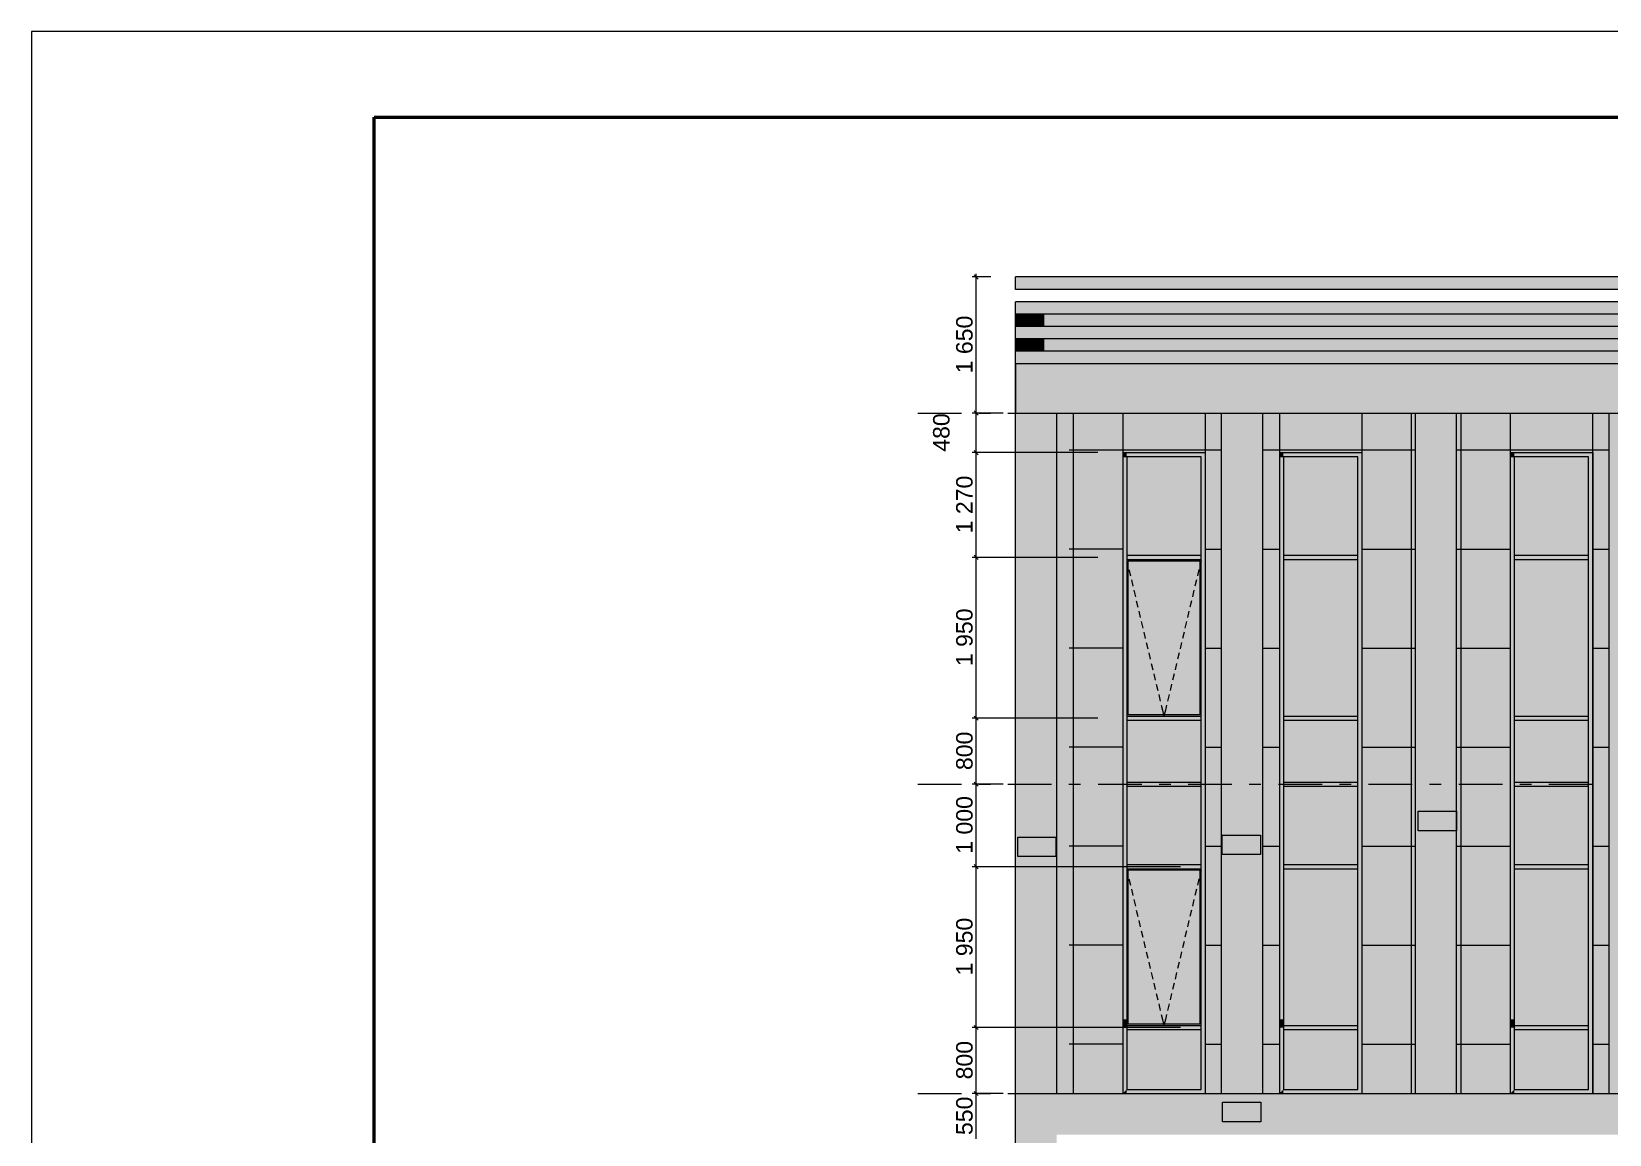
# Model space of a CAD drawing. Header units: millimetres. Extents: x 1499747 to 4230374, y -28481 to 441852.
# Drawn here: x 4091830 to 4110966, y 399932 to 413304 of the extents above; entities that cross this region are included whole.
import ezdxf
from ezdxf.enums import TextEntityAlignment as Align

# ---------------------------------------------------------------- set-up
doc = ezdxf.new("R2010")
doc.units = ezdxf.units.MM
doc.header["$MEASUREMENT"] = 0
doc.layers.add('Чертеж и Рисунок', color=7, linetype='Continuous')
doc.styles.add('РЎР“Р•РќР•Р\xa0Р\x98Р\xa0_РЎРўР\x98Р›Р¬_2', font='')
doc.styles.add('СПДС', font='isocpeur.ttf', dxfattribs={"width": 0.9})
doc.styles.get('РЎР“Р•РќР•Р\xa0Р\x98Р\xa0_РЎРўР\x98Р›Р¬_2').set_extended_font_data('GOST Common', italic=True)

# ---------------------------------------------------------------- blocks, each defined once
blk = doc.blocks.new('*U32')
at = {"lineweight": 0}
blk.add_lwpolyline([(-415, -5), (5, -5), (5, 292), (-415, 292)], close=True, dxfattribs=at)
at = {"color": 0, "linetype": 'Continuous', "lineweight": 50}
blk.add_lwpolyline([(-395, 287), (0, 287), (0, 0), (-395, 0)], close=True, dxfattribs=at)
at = {"style": 'СПДС'}
for tag, p in [('ШИФР_ПРОЕКТА_ЛИСТ2', (-65, 7.5)), ('ЛИСТ_второй', (-5, 5))]:
    blk.add_attdef(tag, text='', height=2.5, dxfattribs=at).set_placement(p, align=Align.MIDDLE_CENTER)

msp = doc.modelspace()

# ---------------------------------------------------------------- hatches: boundary and pattern name
at = {"layer": 'Чертеж и Рисунок', "linetype": 'Continuous', "lineweight": 0, "true_color": 0x2e2e2e}
for points in [[(4103762.66783, 410328.3873), (4103762.66783, 410178.38707), (4136236.34744, 410178.38707), (4136855.44839, 410328.3873)], [(4103762.66783, 410028.38684), (4103762.66783, 409878.38661), (4134998.14555, 409878.38661), (4135562.74641, 410015.17682), (4135617.24649, 410028.38684)], [(4103762.66783, 409578.38616), (4133759.94366, 409578.38616), (4134379.0446, 409728.38638), (4103762.66783, 409728.38638)], [(4103762.66783, 409428.38593), (4103762.66783, 409278.3857), (4103762.74783, 409278.3857), (4132463.94168, 409278.3857), (4132521.74176, 409278.3857), (4133140.84271, 409428.38593)], [(4103762.74783, 409278.3857), (4103762.74783, 408678.46478), (4132462.74167, 408678.46478), (4132462.74167, 409264.08568), (4132463.94168, 409264.37568), (4132463.94168, 409278.3857)], [(4105112.69989, 408198.45405), (4105063.29981, 408198.45405), (4105063.29981, 408148.45397), (4105112.69989, 408148.45397)], [(4105112.69989, 408198.45405), (4105112.69989, 408148.45397), (4106012.70126, 408148.45397), (4106062.70134, 408198.45405)], [(4106062.70134, 407218.46255), (4106062.70134, 408198.45405), (4106012.70126, 408148.45397), (4106012.70126, 407218.46255)], [(4107012.70279, 408198.45405), (4106963.30272, 408198.45405), (4106963.30272, 408148.45397), (4107012.70279, 408148.45397)], [(4107012.70279, 408198.45405), (4107012.70279, 408148.45397), (4107912.70417, 408148.45397), (4107962.70424, 408198.45405)], [(4107962.70424, 407218.46255), (4107962.70424, 408198.45405), (4107912.70417, 408148.45397), (4107912.70417, 407218.46255)], [(4109812.70707, 408198.45405), (4109763.307, 408198.45405), (4109763.307, 408148.45397), (4109812.70707, 408148.45397)], [(4109812.70707, 408198.45405), (4109812.70707, 408148.45397), (4110712.70845, 408148.45397), (4110762.70852, 408198.45405)], [(4110762.70852, 407218.46255), (4110762.70852, 408198.45405), (4110712.70845, 408148.45397), (4110712.70845, 407218.46255)], [(4105063.29981, 407218.46255), (4105112.69989, 407218.46255), (4105112.69989, 408148.45397), (4105063.29981, 408148.45397)], [(4107012.70279, 408148.45397), (4106963.30272, 408148.45397), (4106963.30272, 407218.46255), (4107012.70279, 407218.46255)], [(4109763.307, 407218.46255), (4109812.70707, 407218.46255), (4109812.70707, 408148.45397), (4109763.307, 408148.45397)], [(4105063.29981, 406928.46211), (4105112.69989, 406928.46211), (4105112.69989, 407218.46255), (4105063.29981, 407218.46255)], [(4106062.70134, 406928.46211), (4106062.70134, 407218.46255), (4106012.70126, 407218.46255), (4106012.70126, 406928.46211)], [(4107012.70279, 407218.46255), (4106963.30272, 407218.46255), (4106963.30272, 406928.46211), (4107012.70279, 406928.46211)], [(4107962.70424, 406928.46211), (4107962.70424, 407218.46255), (4107912.70417, 407218.46255), (4107912.70417, 406928.46211)], [(4109763.307, 406928.46211), (4109812.70707, 406928.46211), (4109812.70707, 407218.46255), (4109763.307, 407218.46255)], [(4110762.70852, 406928.46211), (4110762.70852, 407218.46255), (4110712.70845, 407218.46255), (4110712.70845, 406928.46211)], [(4105063.29981, 406498.33145), (4105112.69989, 406498.33145), (4105112.69989, 406928.46211), (4105063.29981, 406928.46211)], [(4106012.70126, 406903.46207), (4106012.70126, 406953.46214), (4105112.69989, 406953.46214), (4105112.69989, 406903.46207)], [(4106062.70134, 404978.45913), (4106062.70134, 406928.46211), (4106012.70126, 406928.46211), (4106012.70126, 404978.45913)], [(4107012.70279, 406928.46211), (4106963.30272, 406928.46211), (4106963.30272, 406498.33145), (4107012.70279, 406498.33145)], [(4107012.70279, 406903.46207), (4107912.70417, 406903.46207), (4107912.70417, 406953.46214), (4107012.70279, 406953.46214)], [(4107962.70424, 404978.45913), (4107962.70424, 406928.46211), (4107912.70417, 406928.46211), (4107912.70417, 404978.45913)], [(4109763.307, 406498.33145), (4109812.70707, 406498.33145), (4109812.70707, 406928.46211), (4109763.307, 406928.46211)], [(4110712.70845, 406903.46207), (4110712.70845, 406953.46214), (4109812.70707, 406953.46214), (4109812.70707, 406903.46207)], [(4110762.70852, 404978.45913), (4110762.70852, 406928.46211), (4110712.70845, 406928.46211), (4110712.70845, 404978.45913)], [(4105063.29981, 404978.45913), (4105112.69989, 404978.45913), (4105112.69989, 406498.33145), (4105063.29981, 406498.33145)], [(4107012.70279, 406498.33145), (4106963.30272, 406498.33145), (4106963.30272, 404978.45913), (4107012.70279, 404978.45913)], [(4109763.307, 404978.45913), (4109812.70707, 404978.45913), (4109812.70707, 406498.33145), (4109763.307, 406498.33145)], [(4105063.29981, 404628.45859), (4105112.69989, 404628.45859), (4105112.69989, 404978.45913), (4105063.29981, 404978.45913)], [(4106012.70126, 404953.45909), (4106012.70126, 405003.45917), (4105112.69989, 405003.45917), (4105112.69989, 404953.45909)], [(4106062.70134, 404628.45859), (4106062.70134, 404978.45913), (4106012.70126, 404978.45913), (4106012.70126, 404628.45859)], [(4107012.70279, 404978.45913), (4106963.30272, 404978.45913), (4106963.30272, 404628.45859), (4107012.70279, 404628.45859)], [(4107012.70279, 405003.45917), (4107012.70279, 404953.45909), (4107912.70417, 404953.45909), (4107912.70417, 405003.45917)], [(4107962.70424, 404628.45859), (4107962.70424, 404978.45913), (4107912.70417, 404978.45913), (4107912.70417, 404628.45859)], [(4109763.307, 404628.45859), (4109812.70707, 404628.45859), (4109812.70707, 404978.45913), (4109763.307, 404978.45913)], [(4110712.70845, 404953.45909), (4110712.70845, 405003.45917), (4109812.70707, 405003.45917), (4109812.70707, 404953.45909)], [(4110762.70852, 404628.45859), (4110762.70852, 404978.45913), (4110712.70845, 404978.45913), (4110712.70845, 404628.45859)], [(4105063.29981, 404178.45791), (4105112.69989, 404178.45791), (4105112.69989, 404628.45859), (4105063.29981, 404628.45859)], [(4106062.70134, 404178.45791), (4106062.70134, 404628.45859), (4106012.70126, 404628.45859), (4106012.70126, 404178.45791)], [(4107012.70279, 404628.45859), (4106963.30272, 404628.45859), (4106963.30272, 404178.45791), (4107012.70279, 404178.45791)], [(4107962.70424, 404178.45791), (4107962.70424, 404628.45859), (4107912.70417, 404628.45859), (4107912.70417, 404178.45791)], [(4109763.307, 404178.45791), (4109812.70707, 404178.45791), (4109812.70707, 404628.45859), (4109763.307, 404628.45859)], [(4110762.70852, 404178.45791), (4110762.70852, 404628.45859), (4110712.70845, 404628.45859), (4110712.70845, 404178.45791)], [(4105063.29981, 403178.45638), (4105112.69989, 403178.45638), (4105112.69989, 404178.45791), (4105063.29981, 404178.45791)], [(4106012.70126, 404153.45787), (4106012.70126, 404203.45794), (4105112.69989, 404203.45794), (4105112.69989, 404153.45787)], [(4106062.70134, 403178.45638), (4106062.70134, 404178.45791), (4106012.70126, 404178.45791), (4106012.70126, 403178.45638)], [(4107012.70279, 404178.45791), (4106963.30272, 404178.45791), (4106963.30272, 403178.45638), (4107012.70279, 403178.45638)], [(4107012.70279, 404153.45787), (4107912.70417, 404153.45787), (4107912.70417, 404203.45794), (4107012.70279, 404203.45794)], [(4107962.70424, 403178.45638), (4107962.70424, 404178.45791), (4107912.70417, 404178.45791), (4107912.70417, 403178.45638)], [(4109763.307, 403178.45638), (4109812.70707, 403178.45638), (4109812.70707, 404178.45791), (4109763.307, 404178.45791)], [(4110712.70845, 404153.45787), (4110712.70845, 404203.45794), (4109812.70707, 404203.45794), (4109812.70707, 404153.45787)], [(4110762.70852, 403178.45638), (4110762.70852, 404178.45791), (4110712.70845, 404178.45791), (4110712.70845, 403178.45638)], [(4105063.29981, 402728.45569), (4105112.69989, 402728.45569), (4105112.69989, 403178.45638), (4105063.29981, 403178.45638)], [(4106012.70126, 403153.45634), (4106012.70126, 403203.45642), (4105112.69989, 403203.45642), (4105112.69989, 403153.45634)], [(4106062.70134, 402038.41464), (4106062.70134, 403178.45638), (4106012.70126, 403178.45638), (4106012.70126, 402038.41464)], [(4107012.70279, 403178.45638), (4106963.30272, 403178.45638), (4106963.30272, 402728.45569), (4107012.70279, 402728.45569)], [(4107012.70279, 403203.45642), (4107012.70279, 403153.45634), (4107912.70417, 403153.45634), (4107912.70417, 403203.45642)], [(4107962.70424, 402038.41464), (4107962.70424, 403178.45638), (4107912.70417, 403178.45638), (4107912.70417, 402038.41464)], [(4109763.307, 402728.45569), (4109812.70707, 402728.45569), (4109812.70707, 403178.45638), (4109763.307, 403178.45638)], [(4110712.70845, 403153.45634), (4110712.70845, 403203.45642), (4109812.70707, 403203.45642), (4109812.70707, 403153.45634)], [(4110762.70852, 402038.41464), (4110762.70852, 403178.45638), (4110712.70845, 403178.45638), (4110712.70845, 402038.41464)], [(4105063.29981, 402038.41464), (4105112.69989, 402038.41464), (4105112.69989, 402728.45569), (4105063.29981, 402728.45569)], [(4107012.70279, 402728.45569), (4106963.30272, 402728.45569), (4106963.30272, 402038.41464), (4107012.70279, 402038.41464)], [(4109763.307, 402038.41464), (4109812.70707, 402038.41464), (4109812.70707, 402728.45569), (4109763.307, 402728.45569)], [(4105063.29981, 401328.41355), (4105112.69989, 401328.41355), (4105112.69989, 402038.41464), (4105063.29981, 402038.41464)], [(4106062.70134, 401228.4134), (4106062.70134, 402038.41464), (4106012.70126, 402038.41464), (4106012.70126, 401228.4134)], [(4107012.70279, 402038.41464), (4106963.30272, 402038.41464), (4106963.30272, 401328.41355), (4107012.70279, 401328.41355)], [(4107962.70424, 401228.4134), (4107962.70424, 402038.41464), (4107912.70417, 402038.41464), (4107912.70417, 401228.4134)], [(4109763.307, 401328.41355), (4109812.70707, 401328.41355), (4109812.70707, 402038.41464), (4109763.307, 402038.41464)], [(4110762.70852, 401228.4134), (4110762.70852, 402038.41464), (4110712.70845, 402038.41464), (4110712.70845, 401228.4134)], [(4105063.29981, 401228.4134), (4105112.69989, 401228.4134), (4105112.69989, 401328.41355), (4105063.29981, 401328.41355)], [(4107012.70279, 401328.41355), (4106963.30272, 401328.41355), (4106963.30272, 401228.4134), (4107012.70279, 401228.4134)], [(4109763.307, 401228.4134), (4109812.70707, 401228.4134), (4109812.70707, 401328.41355), (4109763.307, 401328.41355)], [(4105063.29981, 400429.01218), (4105112.69989, 400478.41225), (4105112.69989, 401228.4134), (4105063.29981, 401228.4134)], [(4106012.70126, 401203.41336), (4106012.70126, 401253.41344), (4105112.69989, 401253.41344), (4105112.69989, 401203.41336)], [(4106062.70134, 401228.4134), (4106012.70126, 401228.4134), (4106012.70126, 400478.41225), (4106062.70134, 400428.41218)], [(4107012.70279, 401228.4134), (4106963.30272, 401228.4134), (4106963.30272, 400429.01218), (4107012.70279, 400478.41225)], [(4107012.70279, 401203.41336), (4107912.70417, 401203.41336), (4107912.70417, 401253.41344), (4107012.70279, 401253.41344)], [(4107962.70424, 401228.4134), (4107912.70417, 401228.4134), (4107912.70417, 400478.41225), (4107962.70424, 400428.41218)], [(4109763.307, 400429.01218), (4109812.70707, 400478.41225), (4109812.70707, 401228.4134), (4109763.307, 401228.4134)], [(4110712.70845, 401203.41336), (4110712.70845, 401253.41344), (4109812.70707, 401253.41344), (4109812.70707, 401203.41336)], [(4110762.70852, 401228.4134), (4110712.70845, 401228.4134), (4110712.70845, 400478.41225), (4110762.70852, 400428.41218)], [(4105063.29981, 400429.01218), (4105063.29981, 400428.41218), (4105112.69989, 400428.41218), (4105112.69989, 400478.41225)], [(4105112.69989, 400428.41218), (4106062.70134, 400428.41218), (4106012.70126, 400478.41225), (4105112.69989, 400478.41225)], [(4106963.30272, 400429.01218), (4106963.30272, 400428.41218), (4107012.70279, 400428.41218), (4107012.70279, 400478.41225)], [(4107012.70279, 400428.41218), (4107962.70424, 400428.41218), (4107912.70417, 400478.41225), (4107012.70279, 400478.41225)], [(4109763.307, 400429.01218), (4109763.307, 400428.41218), (4109812.70707, 400428.41218), (4109812.70707, 400478.41225)], [(4109812.70707, 400428.41218), (4110762.70852, 400428.41218), (4110712.70845, 400478.41225), (4109812.70707, 400478.41225)]]:
    msp.add_hatch(color=250, dxfattribs=at).paths.add_polyline_path(points)
at = {"layer": 'Чертеж и Рисунок', "linetype": 'Continuous', "lineweight": 0, "true_color": 0xffffff}
for points in [[(4103912.66812, 409878.38663), (4103762.66783, 409878.38663), (4103762.66783, 409728.38634), (4103912.66812, 409728.38634)], [(4103762.66783, 409428.38589), (4103912.66812, 409428.38589), (4103912.66812, 409578.38618), (4103762.66783, 409578.38618)], [(4103762.66783, 400428.41218), (4103762.74781, 400428.41218), (4103762.74781, 408678.46482), (4103762.74781, 409278.38573), (4103762.66783, 409278.38573)], [(4103762.74783, 408678.46478), (4103762.74783, 400428.41218), (4104262.74859, 400428.41218), (4104262.74859, 408678.46478)], [(4106262.90165, 408678.46478), (4104262.74859, 408678.46478), (4104262.74859, 400428.41218), (4105063.29981, 400428.41218), (4105063.29981, 408198.45405), (4106063.30134, 408198.45405), (4106063.30134, 400428.41218), (4106262.90165, 400428.41218)], [(4106262.90165, 408678.46478), (4106262.90165, 400428.41218), (4106762.90241, 400428.41218), (4106762.90241, 408678.46478)], [(4106762.90241, 408678.46478), (4106762.90241, 400428.41218), (4106963.30272, 400428.41218), (4106963.30272, 408198.45405), (4107963.30425, 408198.45405), (4107963.30425, 400428.41218), (4108613.00524, 400428.41218), (4108613.00524, 408678.46478)], [(4108613.00524, 408678.46478), (4108613.00524, 400428.41218), (4109113.006, 400428.41218), (4109113.006, 408678.46478)], [(4109113.006, 400428.41218), (4109763.307, 400428.41218), (4109763.307, 408198.45405), (4110763.30852, 408198.45405), (4110763.30852, 400428.41218), (4110962.80883, 400428.41218), (4110962.80883, 408678.46478), (4109113.006, 408678.46478)], [(4110962.80883, 408678.46478), (4110962.80883, 400428.41218), (4111462.80959, 400428.41218), (4111462.80959, 408678.46478)], [(4108647.70529, 403614.96704), (4109109.506, 403614.96704), (4109109.506, 403850.6874), (4108647.70529, 403850.6874)], [(4103790.62787, 403301.21657), (4104252.48858, 403301.21657), (4104252.48858, 403536.92693), (4103790.62787, 403536.92693)], [(4106271.20166, 403324.5866), (4106733.10237, 403324.5866), (4106733.10237, 403560.30696), (4106271.20166, 403560.30696)], [(4106274.80167, 400086.51165), (4106736.70237, 400086.51165), (4106736.70237, 400322.21201), (4106274.80167, 400322.21201)]]:
    msp.add_hatch(color=7, dxfattribs=at).paths.add_polyline_path(points)
at = {"layer": 'Чертеж и Рисунок', "linetype": 'Continuous', "lineweight": 0, "true_color": 0x606060}
for points in [[(4103912.74806, 409878.38661), (4103912.74806, 409728.38638), (4104112.74836, 409728.38638), (4104112.74836, 409878.38661)], [(4104112.74836, 409728.38638), (4133962.74397, 409728.38638), (4133962.74397, 409878.38661), (4104112.74836, 409878.38661)], [(4104112.74836, 409578.38616), (4103912.74806, 409578.38616), (4103912.74806, 409428.38593), (4104112.74836, 409428.38593)], [(4104112.74836, 409578.38616), (4104112.74836, 409428.38593), (4133140.84271, 409428.38593), (4133759.94366, 409578.38616)], [(4106062.70134, 404018.45766), (4106062.70134, 403178.45638), (4106063.30134, 403178.45638), (4106063.30134, 404018.45766)], [(4107962.70424, 403178.45638), (4107963.30425, 403178.45638), (4107963.30425, 404018.45766), (4107962.70424, 404018.45766)], [(4110762.70852, 403178.45638), (4110763.30852, 403178.45638), (4110763.30852, 404018.45766), (4110762.70852, 404018.45766)]]:
    msp.add_hatch(color=251, dxfattribs=at).paths.add_polyline_path(points)
at = {"layer": 'Чертеж и Рисунок', "linetype": 'Continuous', "lineweight": 0, "true_color": 0x84adf9}
for points in [[(4105112.69989, 406953.46214), (4106012.70126, 406953.46214), (4106012.70126, 407218.46255), (4106012.70126, 408148.45397), (4105112.69989, 408148.45397)], [(4107012.70279, 408148.45397), (4107012.70279, 406953.46214), (4107912.70417, 406953.46214), (4107912.70417, 408148.45397)], [(4109812.70707, 406953.46214), (4110712.70845, 406953.46214), (4110712.70845, 407218.46255), (4110712.70845, 408148.45397), (4109812.70707, 408148.45397)], [(4105127.69991, 405018.45919), (4105997.70124, 405018.45919), (4105997.70124, 406888.46205), (4105127.69991, 406888.46205)], [(4107912.70417, 406903.46207), (4107012.70279, 406903.46207), (4107012.70279, 405003.45917), (4107912.70417, 405003.45917)], [(4109812.70707, 406903.46207), (4109812.70707, 405003.45917), (4110712.70845, 405003.45917), (4110712.70845, 406903.46207)], [(4105112.69989, 404953.45909), (4105112.69989, 404628.45859), (4106012.70126, 404628.45859), (4106012.70126, 404953.45909)], [(4107012.70279, 404953.45909), (4107012.70279, 404628.45859), (4107912.70417, 404628.45859), (4107912.70417, 404953.45909)], [(4109812.70707, 404953.45909), (4109812.70707, 404628.45859), (4110712.70845, 404628.45859), (4110712.70845, 404953.45909)], [(4106012.70126, 404628.45859), (4105112.69989, 404628.45859), (4105112.69989, 404203.45794), (4106012.70126, 404203.45794)], [(4107912.70417, 404628.45859), (4107012.70279, 404628.45859), (4107012.70279, 404203.45794), (4107912.70417, 404203.45794)], [(4110712.70845, 404628.45859), (4109812.70707, 404628.45859), (4109812.70707, 404203.45794), (4110712.70845, 404203.45794)], [(4106012.70126, 404153.45787), (4105112.69989, 404153.45787), (4105112.69989, 403203.45642), (4106012.70126, 403203.45642)], [(4107012.70279, 404153.45787), (4107012.70279, 403203.45642), (4107912.70417, 403203.45642), (4107912.70417, 404153.45787)], [(4110712.70845, 404153.45787), (4109812.70707, 404153.45787), (4109812.70707, 403203.45642), (4110712.70845, 403203.45642)], [(4105127.69991, 401268.41346), (4105997.70124, 401268.41346), (4105997.70124, 403138.45632), (4105127.69991, 403138.45632)], [(4107012.70279, 403153.45634), (4107012.70279, 401253.41344), (4107912.70417, 401253.41344), (4107912.70417, 403153.45634)], [(4110712.70845, 403153.45634), (4109812.70707, 403153.45634), (4109812.70707, 401253.41344), (4110712.70845, 401253.41344), (4110712.70845, 402038.41464)], [(4105112.69989, 401203.41336), (4105112.69989, 400478.41225), (4106012.70126, 400478.41225), (4106012.70126, 401203.41336)], [(4107012.70279, 401203.41336), (4107012.70279, 400478.41225), (4107912.70417, 400478.41225), (4107912.70417, 401203.41336)], [(4109812.70707, 401203.41336), (4109812.70707, 400478.41225), (4110712.70845, 400478.41225), (4110712.70845, 401203.41336)]]:
    msp.add_hatch(color=161, dxfattribs=at).paths.add_polyline_path(points)
at = {"layer": 'Чертеж и Рисунок', "linetype": 'Continuous', "lineweight": 0, "true_color": 0xf7fdff}
for points in [[(4105112.69989, 405003.45917), (4105127.69991, 405018.45919), (4105127.69991, 406888.46205), (4105112.69989, 406903.46207), (4105112.69989, 406498.33145)], [(4106012.70126, 406903.46207), (4105112.69989, 406903.46207), (4105127.69991, 406888.46205), (4105997.70124, 406888.46205)], [(4105997.70124, 405018.45919), (4106012.70126, 405003.45917), (4106012.70126, 406903.46207), (4105997.70124, 406888.46205)], [(4105112.69989, 405003.45917), (4106012.70126, 405003.45917), (4105997.70124, 405018.45919), (4105127.69991, 405018.45919)], [(4105112.69989, 403153.45634), (4105112.69989, 401328.41355), (4105112.69989, 401253.41344), (4105127.69991, 401268.41346), (4105127.69991, 403138.45632)], [(4106012.70126, 403153.45634), (4105112.69989, 403153.45634), (4105127.69991, 403138.45632), (4105997.70124, 403138.45632)], [(4105997.70124, 403138.45632), (4105997.70124, 401268.41346), (4106012.70126, 401253.41344), (4106012.70126, 402038.41464), (4106012.70126, 403153.45634)], [(4105112.69989, 401253.41344), (4106012.70126, 401253.41344), (4105997.70124, 401268.41346), (4105127.69991, 401268.41346)]]:
    msp.add_hatch(color=7, dxfattribs=at).paths.add_polyline_path(points)
at = {"layer": 'Чертеж и Рисунок', "linetype": 'Continuous', "lineweight": 0, "true_color": 0x7f7f7f}
for points in [[(4106062.70134, 404178.45791), (4106062.70134, 404018.45766), (4106063.30134, 404018.45766), (4106063.30134, 404178.45791)], [(4107962.70424, 404018.45766), (4107963.30425, 404018.45766), (4107963.30425, 404178.45791), (4107962.70424, 404178.45791)], [(4110763.30852, 404178.45791), (4110762.70852, 404178.45791), (4110762.70852, 404018.45766), (4110763.30852, 404018.45766)]]:
    msp.add_hatch(color=8, dxfattribs=at).paths.add_polyline_path(points)
at = {"layer": 'Чертеж и Рисунок', "linetype": 'Continuous', "lineweight": 0, "true_color": 0xbc9a89}
for points in [[(4103762.66783, 400428.41218), (4103762.66783, 373528.37108), (4104262.66859, 373528.37108), (4104262.66859, 400428.41218)], [(4104262.66859, 399928.41141), (4127512.73411, 399928.41141), (4127512.73411, 400428.41218), (4104262.66859, 400428.41218)]]:
    msp.add_hatch(color=33, dxfattribs=at).paths.add_polyline_path(points)

# ---------------------------------------------------------------- linework, layer by layer
at = {"layer": 'Чертеж и Рисунок', "color": 7, "linetype": 'Continuous', "lineweight": 5}
for points in [[(4103462.66737, 410328.3873), (4103237.83703, 410328.3873)], [(4103309.71714, 410303.38726), (4103259.71706, 410353.38734)], [(4103284.7171, 410328.3873), (4103284.7171, 410365.88736)], [(4103284.7171, 408678.46478), (4103284.7171, 410328.3873)], [(4103762.66783, 410178.38707), (4103762.66783, 410328.3873)], [(4136855.44839, 410328.3873), (4103762.66783, 410328.3873)], [(4136236.34744, 410178.38707), (4103762.66783, 410178.38707)], [(4103762.66783, 409878.38661), (4103762.66783, 410028.38684)], [(4135617.24649, 410028.38684), (4103762.66783, 410028.38684)], [(4134998.14555, 409878.38661), (4103762.66783, 409878.38661)], [(4103762.66783, 409728.38638), (4103762.66783, 409878.38661)], [(4103762.66783, 409578.38616), (4103762.66783, 409728.38638)], [(4134379.0446, 409728.38638), (4103762.66783, 409728.38638)], [(4103912.66806, 409728.38638), (4103912.66806, 409878.46661)], [(4133759.94366, 409578.38616), (4103762.66783, 409578.38616)], [(4103762.66783, 409428.38593), (4103762.66783, 409578.38616)], [(4103912.66806, 409428.38593), (4103912.66806, 409578.38616)], [(4133140.84271, 409428.38593), (4103762.66783, 409428.38593)], [(4103762.66783, 409278.3857), (4103762.66783, 409428.38593)], [(4103762.66783, 400428.41218), (4103762.66783, 409278.3857)], [(4103762.74783, 409278.3857), (4132463.94168, 409278.3857)], [(4103762.74783, 409278.3857), (4103762.74783, 408678.46478)], [(4103612.6676, 408678.46478), (4103237.83703, 408678.46478)], [(4103259.71706, 408703.46482), (4103309.71714, 408653.46474)], [(4103284.7171, 408198.45405), (4103284.7171, 408678.46478)], [(4103762.74783, 408678.46478), (4132462.74167, 408678.46478)], [(4103762.74783, 400428.41218), (4103762.74783, 408678.46478)], [(4104262.74859, 400428.41218), (4104262.74859, 408678.46478)], [(4106262.90165, 400428.41218), (4106262.90165, 408678.46478)], [(4106762.90241, 400428.41218), (4106762.90241, 408678.46478)], [(4108613.00524, 400428.41218), (4108613.00524, 408678.46478)], [(4109113.006, 400428.41218), (4109113.006, 408678.46478)], [(4110962.80883, 400428.41218), (4110962.80883, 408678.46478)], [(4104762.66936, 408198.45405), (4103237.83703, 408198.45405)], [(4103259.71706, 408223.45409), (4103309.71714, 408173.45401)], [(4103284.7171, 406928.46211), (4103284.7171, 408198.45405)], [(4105063.29981, 408198.45405), (4106063.30134, 408198.45405)], [(4106063.30134, 408198.45405), (4106063.30134, 400428.41218)], [(4106963.30272, 408198.45405), (4107963.30425, 408198.45405)], [(4107963.30425, 408198.45405), (4107963.30425, 400428.41218)], [(4109763.307, 408198.45405), (4110763.30852, 408198.45405)], [(4110763.30852, 408198.45405), (4110763.30852, 400428.41218)], [(4105112.69989, 408148.45397), (4105063.29981, 408148.45397)], [(4106012.70126, 408148.45397), (4105112.69989, 408148.45397)], [(4105112.69989, 408148.45397), (4105112.69989, 407218.46255)], [(4106012.70126, 407218.46255), (4106012.70126, 408148.45397)], [(4107012.70279, 408148.45397), (4106963.30272, 408148.45397)], [(4107912.70417, 408148.45397), (4107012.70279, 408148.45397)], [(4107012.70279, 408148.45397), (4107012.70279, 407218.46255)], [(4107912.70417, 407218.46255), (4107912.70417, 408148.45397)], [(4109812.70707, 408148.45397), (4109763.307, 408148.45397)], [(4110712.70845, 408148.45397), (4109812.70707, 408148.45397)], [(4109812.70707, 408148.45397), (4109812.70707, 407218.46255)], [(4110712.70845, 407218.46255), (4110712.70845, 408148.45397)], [(4105112.69989, 407218.46255), (4105112.69989, 406928.46211)], [(4106012.70126, 406953.46214), (4106012.70126, 407218.46255)], [(4107012.70279, 407218.46255), (4107012.70279, 406928.46211)], [(4107912.70417, 406953.46214), (4107912.70417, 407218.46255)], [(4109812.70707, 407218.46255), (4109812.70707, 406928.46211)], [(4110712.70845, 406953.46214), (4110712.70845, 407218.46255)], [(4104762.66936, 406928.46211), (4103237.83703, 406928.46211)], [(4103259.71706, 406953.46214), (4103309.71714, 406903.46207)], [(4103284.7171, 404978.45913), (4103284.7171, 406928.46211)], [(4105112.69989, 406953.46214), (4106012.70126, 406953.46214)], [(4105112.69989, 406928.46211), (4105112.69989, 406498.33145)], [(4105112.69989, 406903.46207), (4106012.70126, 406903.46207)], [(4105127.69991, 406888.46205), (4105997.70124, 406888.46205)], [(4105127.69991, 405018.45919), (4105127.69991, 406888.46205)], [(4105997.70124, 406888.46205), (4105997.70124, 405018.45919)], [(4106012.70126, 406928.46211), (4106012.70126, 406953.46214)], [(4106012.70126, 406903.46207), (4106012.70126, 406928.46211)], [(4106012.70126, 405003.45917), (4106012.70126, 406903.46207)], [(4107012.70279, 406953.46214), (4107912.70417, 406953.46214)], [(4107012.70279, 406928.46211), (4107012.70279, 406498.33145)], [(4107012.70279, 406903.46207), (4107912.70417, 406903.46207)], [(4107912.70417, 406928.46211), (4107912.70417, 406953.46214)], [(4107912.70417, 406903.46207), (4107912.70417, 406928.46211)], [(4107912.70417, 405003.45917), (4107912.70417, 406903.46207)], [(4109812.70707, 406953.46214), (4110712.70845, 406953.46214)], [(4109812.70707, 406928.46211), (4109812.70707, 406498.33145)], [(4109812.70707, 406903.46207), (4110712.70845, 406903.46207)], [(4110712.70845, 406928.46211), (4110712.70845, 406953.46214)], [(4110712.70845, 406903.46207), (4110712.70845, 406928.46211)], [(4110712.70845, 405003.45917), (4110712.70845, 406903.46207)], [(4105112.69989, 406498.33145), (4105112.69989, 404978.45913)], [(4107012.70279, 406498.33145), (4107012.70279, 404978.45913)], [(4109812.70707, 406498.33145), (4109812.70707, 404978.45913)], [(4104762.66936, 404978.45913), (4103237.83703, 404978.45913)], [(4103259.71706, 405003.45917), (4103309.71714, 404953.45909)], [(4103284.7171, 404178.45791), (4103284.7171, 404978.45913)], [(4105112.69989, 405003.45917), (4106012.70126, 405003.45917)], [(4105112.69989, 404978.45913), (4105112.69989, 404628.45859)], [(4105112.69989, 404953.45909), (4106012.70126, 404953.45909)], [(4105997.70124, 405018.45919), (4105127.69991, 405018.45919)], [(4106012.70126, 404978.45913), (4106012.70126, 405003.45917)], [(4106012.70126, 404953.45909), (4106012.70126, 404978.45913)], [(4106012.70126, 404628.45859), (4106012.70126, 404953.45909)], [(4107012.70279, 405003.45917), (4107912.70417, 405003.45917)], [(4107012.70279, 404978.45913), (4107012.70279, 404628.45859)], [(4107012.70279, 404953.45909), (4107912.70417, 404953.45909)], [(4107912.70417, 404978.45913), (4107912.70417, 405003.45917)], [(4107912.70417, 404953.45909), (4107912.70417, 404978.45913)], [(4107912.70417, 404628.45859), (4107912.70417, 404953.45909)], [(4109812.70707, 405003.45917), (4110712.70845, 405003.45917)], [(4109812.70707, 404978.45913), (4109812.70707, 404628.45859)], [(4109812.70707, 404953.45909), (4110712.70845, 404953.45909)], [(4110712.70845, 404978.45913), (4110712.70845, 405003.45917)], [(4110712.70845, 404953.45909), (4110712.70845, 404978.45913)], [(4110712.70845, 404628.45859), (4110712.70845, 404953.45909)], [(4105112.69989, 404628.45859), (4105112.69989, 404178.45791)], [(4106012.70126, 404203.45794), (4106012.70126, 404628.45859)], [(4107012.70279, 404628.45859), (4107012.70279, 404178.45791)], [(4107912.70417, 404203.45794), (4107912.70417, 404628.45859)], [(4109812.70707, 404628.45859), (4109812.70707, 404178.45791)], [(4110712.70845, 404203.45794), (4110712.70845, 404628.45859)], [(4103612.6676, 404178.45791), (4103237.83703, 404178.45791)], [(4103259.71706, 404203.45794), (4103309.71714, 404153.45787)], [(4103284.7171, 403178.45638), (4103284.7171, 404178.45791)], [(4105112.69989, 404203.45794), (4106012.70126, 404203.45794)], [(4105112.69989, 404178.45791), (4105112.69989, 403178.45638)], [(4106012.70126, 404178.45791), (4106012.70126, 404203.45794)], [(4106012.70126, 404153.45787), (4106012.70126, 404178.45791)], [(4106062.70134, 404178.45791), (4106063.30134, 404178.45791)], [(4107012.70279, 404203.45794), (4107912.70417, 404203.45794)], [(4107012.70279, 404178.45791), (4107012.70279, 403178.45638)], [(4107912.70417, 404178.45791), (4107912.70417, 404203.45794)], [(4107912.70417, 404153.45787), (4107912.70417, 404178.45791)], [(4107962.70424, 404178.45791), (4107963.30425, 404178.45791)], [(4109812.70707, 404203.45794), (4110712.70845, 404203.45794)], [(4109812.70707, 404178.45791), (4109812.70707, 403178.45638)], [(4110712.70845, 404178.45791), (4110712.70845, 404203.45794)], [(4110712.70845, 404153.45787), (4110712.70845, 404178.45791)], [(4110762.70852, 404178.45791), (4110763.30852, 404178.45791)], [(4105112.69989, 404153.45787), (4106012.70126, 404153.45787)], [(4106012.70126, 403203.45642), (4106012.70126, 404153.45787)], [(4107012.70279, 404153.45787), (4107912.70417, 404153.45787)], [(4107912.70417, 403203.45642), (4107912.70417, 404153.45787)], [(4109812.70707, 404153.45787), (4110712.70845, 404153.45787)], [(4110712.70845, 403203.45642), (4110712.70845, 404153.45787)], [(4108647.70529, 403614.96704), (4108647.70529, 403850.6874)], [(4108647.70529, 403850.6874), (4109109.506, 403850.6874)], [(4109109.506, 403850.6874), (4109109.506, 403614.96704)], [(4109109.506, 403614.96704), (4108647.70529, 403614.96704)], [(4103790.62787, 403301.21657), (4103790.62787, 403536.92693)], [(4103790.62787, 403536.92693), (4104252.48858, 403536.92693)], [(4104252.48858, 403536.92693), (4104252.48858, 403301.21657)], [(4106271.20166, 403324.5866), (4106271.20166, 403560.30696)], [(4106271.20166, 403560.30696), (4106733.10237, 403560.30696)], [(4106733.10237, 403560.30696), (4106733.10237, 403324.5866)], [(4104252.48858, 403301.21657), (4103790.62787, 403301.21657)], [(4106733.10237, 403324.5866), (4106271.20166, 403324.5866)], [(4105762.70088, 403178.45638), (4103237.83703, 403178.45638)], [(4103259.71706, 403203.45642), (4103309.71714, 403153.45634)], [(4103284.7171, 401228.4134), (4103284.7171, 403178.45638)], [(4105112.69989, 403203.45642), (4106012.70126, 403203.45642)], [(4105112.69989, 403178.45638), (4105112.69989, 402728.45569)], [(4105112.69989, 403153.45634), (4106012.70126, 403153.45634)], [(4105127.69991, 403138.45632), (4105997.70124, 403138.45632)], [(4105127.69991, 401268.41346), (4105127.69991, 403138.45632)], [(4105997.70124, 403138.45632), (4105997.70124, 401268.41346)], [(4106012.70126, 403178.45638), (4106012.70126, 403203.45642)], [(4106012.70126, 403153.45634), (4106012.70126, 403178.45638)], [(4106012.70126, 402038.41464), (4106012.70126, 403153.45634)], [(4107012.70279, 403203.45642), (4107912.70417, 403203.45642)], [(4107012.70279, 403178.45638), (4107012.70279, 402728.45569)], [(4107012.70279, 403153.45634), (4107912.70417, 403153.45634)], [(4107912.70417, 403178.45638), (4107912.70417, 403203.45642)], [(4107912.70417, 403153.45634), (4107912.70417, 403178.45638)], [(4107912.70417, 402038.41464), (4107912.70417, 403153.45634)], [(4109812.70707, 403203.45642), (4110712.70845, 403203.45642)], [(4109812.70707, 403178.45638), (4109812.70707, 402728.45569)], [(4109812.70707, 403153.45634), (4110712.70845, 403153.45634)], [(4110712.70845, 403178.45638), (4110712.70845, 403203.45642)], [(4110712.70845, 403153.45634), (4110712.70845, 403178.45638)], [(4110712.70845, 402038.41464), (4110712.70845, 403153.45634)], [(4105112.69989, 402728.45569), (4105112.69989, 402038.41464)], [(4107012.70279, 402728.45569), (4107012.70279, 402038.41464)], [(4109812.70707, 402728.45569), (4109812.70707, 402038.41464)], [(4105112.69989, 402038.41464), (4105112.69989, 401328.41355)], [(4106012.70126, 401253.41344), (4106012.70126, 402038.41464)], [(4107012.70279, 402038.41464), (4107012.70279, 401328.41355)], [(4107912.70417, 401253.41344), (4107912.70417, 402038.41464)], [(4109812.70707, 402038.41464), (4109812.70707, 401328.41355)], [(4110712.70845, 401253.41344), (4110712.70845, 402038.41464)], [(4105112.69989, 401328.41355), (4105112.69989, 401228.4134)], [(4107012.70279, 401328.41355), (4107012.70279, 401228.4134)], [(4109812.70707, 401328.41355), (4109812.70707, 401228.4134)], [(4105762.70088, 401228.4134), (4103237.83703, 401228.4134)], [(4103259.71706, 401253.41344), (4103309.71714, 401203.41336)], [(4103284.7171, 400428.41218), (4103284.7171, 401228.4134)], [(4105112.69989, 401253.41344), (4106012.70126, 401253.41344)], [(4105112.69989, 401228.4134), (4105112.69989, 400478.41225)], [(4105112.69989, 401203.41336), (4106012.70126, 401203.41336)], [(4105997.70124, 401268.41346), (4105127.69991, 401268.41346)], [(4106012.70126, 401228.4134), (4106012.70126, 401253.41344)], [(4106012.70126, 400478.41225), (4106012.70126, 401228.4134)], [(4107012.70279, 401253.41344), (4107912.70417, 401253.41344)], [(4107012.70279, 401228.4134), (4107012.70279, 400478.41225)], [(4107012.70279, 401203.41336), (4107912.70417, 401203.41336)], [(4107912.70417, 401228.4134), (4107912.70417, 401253.41344)], [(4107912.70417, 400478.41225), (4107912.70417, 401228.4134)], [(4109812.70707, 401253.41344), (4110712.70845, 401253.41344)], [(4109812.70707, 401228.4134), (4109812.70707, 400478.41225)], [(4109812.70707, 401203.41336), (4110712.70845, 401203.41336)], [(4110712.70845, 401228.4134), (4110712.70845, 401253.41344)], [(4110712.70845, 400478.41225), (4110712.70845, 401228.4134)], [(4103612.6676, 400428.41218), (4103237.83703, 400428.41218)], [(4103259.71706, 400453.41221), (4103309.71714, 400403.41214)], [(4103284.7171, 399878.41134), (4103284.7171, 400428.41218)], [(4103762.66783, 400428.41218), (4103762.74783, 400428.41218)], [(4103762.66783, 373528.37108), (4103762.66783, 400428.41218)], [(4103762.74783, 400428.41218), (4104262.74859, 400428.41218)], [(4104262.74859, 400428.41218), (4106262.90165, 400428.41218)], [(4105112.69989, 400478.41225), (4106012.70126, 400478.41225)], [(4106262.90165, 400428.41218), (4106762.90241, 400428.41218)], [(4106762.90241, 400428.41218), (4108613.00524, 400428.41218)], [(4107012.70279, 400478.41225), (4107912.70417, 400478.41225)], [(4108613.00524, 400428.41218), (4109113.006, 400428.41218)], [(4109113.006, 400428.41218), (4110962.80883, 400428.41218)], [(4109812.70707, 400478.41225), (4110712.70845, 400478.41225)], [(4110962.80883, 400428.41218), (4111462.80959, 400428.41218)], [(4106274.80167, 400086.51165), (4106274.80167, 400322.21201)], [(4106274.80167, 400322.21201), (4106736.70237, 400322.21201)], [(4106736.70237, 400322.21201), (4106736.70237, 400086.51165)], [(4106736.70237, 400086.51165), (4106274.80167, 400086.51165)]]:
    msp.add_lwpolyline(points, dxfattribs=at)
at = {"layer": 'Чертеж и Рисунок', "color": 251, "linetype": 'Continuous', "lineweight": 5, "true_color": 0x6a6a6a}
for points in [[(4103912.74806, 409728.38638), (4103912.74806, 409878.38661)], [(4103912.74806, 409428.38593), (4103912.74806, 409578.38616)], [(4106063.30134, 404018.45766), (4106062.70134, 404018.45766)], [(4107963.30425, 404018.45766), (4107962.70424, 404018.45766)], [(4110763.30852, 404018.45766), (4110762.70852, 404018.45766)], [(4106062.70134, 403178.45638), (4106063.30134, 403178.45638)], [(4107962.70424, 403178.45638), (4107963.30425, 403178.45638)], [(4110762.70852, 403178.45638), (4110763.30852, 403178.45638)]]:
    msp.add_lwpolyline(points, dxfattribs=at)
at = {"layer": 'Чертеж и Рисунок', "color": 1, "linetype": 'Continuous', "lineweight": 0}
for points in [[(4102576.79602, 408678.46478), (4103105.96682, 408678.46478)], [(4103317.62715, 408678.46478), (4103458.73736, 408678.46478)], [(4103670.40769, 408678.46478), (4104199.57849, 408678.46478)], [(4104411.23882, 408678.46478), (4104552.35903, 408678.46478)], [(4104764.01936, 408678.46478), (4105293.20017, 408678.46478)], [(4105504.90049, 408678.46478), (4105646.0007, 408678.46478)], [(4105857.60103, 408678.46478), (4106386.80184, 408678.46478)], [(4106598.50216, 408678.46478), (4106739.60238, 408678.46478)], [(4106951.2027, 408678.46478), (4107480.40351, 408678.46478)], [(4107692.10383, 408678.46478), (4107833.20405, 408678.46478)], [(4108044.90437, 408678.46478), (4108574.00518, 408678.46478)], [(4108785.7055, 408678.46478), (4108926.80572, 408678.46478)], [(4109138.50604, 408678.46478), (4109667.60685, 408678.46478)], [(4109879.30717, 408678.46478), (4110020.40739, 408678.46478)], [(4110232.10771, 408678.46478), (4110761.20852, 408678.46478)], [(4102576.79602, 404178.45791), (4103105.96682, 404178.45791)], [(4103317.62715, 404178.45791), (4103458.73736, 404178.45791)], [(4103670.40769, 404178.45791), (4104199.57849, 404178.45791)], [(4104411.23882, 404178.45791), (4104552.35903, 404178.45791)], [(4104764.01936, 404178.45791), (4105293.20017, 404178.45791)], [(4105504.90049, 404178.45791), (4105646.0007, 404178.45791)], [(4105857.60103, 404178.45791), (4106386.80184, 404178.45791)], [(4106598.50216, 404178.45791), (4106739.60238, 404178.45791)], [(4106951.2027, 404178.45791), (4107480.40351, 404178.45791)], [(4107692.10383, 404178.45791), (4107833.20405, 404178.45791)], [(4108044.90437, 404178.45791), (4108574.00518, 404178.45791)], [(4108785.7055, 404178.45791), (4108926.80572, 404178.45791)], [(4109138.50604, 404178.45791), (4109667.60685, 404178.45791)], [(4109879.30717, 404178.45791), (4110020.40739, 404178.45791)], [(4110232.10771, 404178.45791), (4110761.20852, 404178.45791)], [(4102576.79602, 400428.41218), (4103105.96682, 400428.41218)], [(4103317.62715, 400428.41218), (4103458.73736, 400428.41218)], [(4103670.40769, 400428.41218), (4104199.57849, 400428.41218)], [(4104411.23882, 400428.41218), (4104552.35903, 400428.41218)], [(4104764.01936, 400428.41218), (4105293.20017, 400428.41218)], [(4105504.90049, 400428.41218), (4105646.0007, 400428.41218)], [(4105857.60103, 400428.41218), (4106386.80184, 400428.41218)], [(4106598.50216, 400428.41218), (4106739.60238, 400428.41218)], [(4106951.2027, 400428.41218), (4107480.40351, 400428.41218)], [(4107692.10383, 400428.41218), (4107833.20405, 400428.41218)], [(4108044.90437, 400428.41218), (4108574.00518, 400428.41218)], [(4108785.7055, 400428.41218), (4108926.80572, 400428.41218)], [(4109138.50604, 400428.41218), (4109667.60685, 400428.41218)], [(4109879.30717, 400428.41218), (4110020.40739, 400428.41218)], [(4110232.10771, 400428.41218), (4110761.20852, 400428.41218)]]:
    msp.add_lwpolyline(points, dxfattribs=at)
at = {"layer": 'Чертеж и Рисунок', "color": 253, "linetype": 'Continuous', "lineweight": 5, "true_color": 0xaaaaaa}
for points in [[(4104462.6689, 408674.98478), (4104462.6689, 400428.41218)], [(4105063.29981, 408675.08478), (4105063.29981, 408198.45405)], [(4106062.70134, 408675.25478), (4106062.70134, 408198.45405)], [(4106963.30272, 408675.40478), (4106963.30272, 408198.45405)], [(4107962.70424, 408675.57478), (4107962.70424, 408198.53405)], [(4108563.30516, 408675.68478), (4108563.30516, 400428.41218)], [(4109163.30608, 408675.78478), (4109163.30608, 400428.41218)], [(4109763.307, 408675.88478), (4109763.307, 408198.45405)], [(4110762.70852, 408676.05478), (4110762.70852, 408198.50405)], [(4106262.90165, 408228.21409), (4104412.66882, 408228.23409)], [(4105063.29981, 408198.45405), (4105063.29981, 400428.41218)], [(4106062.70134, 408198.45405), (4106062.70134, 400428.41218)], [(4108613.00524, 408228.19409), (4106762.90241, 408228.21409)], [(4106963.30272, 408198.45405), (4106963.30272, 400428.41218)], [(4107962.70424, 408198.53405), (4107962.70424, 400428.41218)], [(4110962.80883, 408228.17409), (4109113.006, 408228.19409)], [(4109763.307, 408198.45405), (4109763.307, 400428.41218)], [(4110762.70852, 408198.50405), (4110762.70852, 400428.41218)], [(4105063.29981, 407028.02226), (4104412.66882, 407028.23226)], [(4106063.30134, 407028.23226), (4106262.90165, 407028.23226)], [(4106762.90241, 407028.23226), (4106963.00272, 407028.23226)], [(4107962.70424, 407028.02226), (4107963.30425, 407028.02226)], [(4107963.30425, 407028.02226), (4108613.00524, 407028.02226)], [(4109113.006, 407028.02226), (4109763.307, 407028.02226)], [(4110762.70852, 407028.23226), (4110763.30852, 407028.23226)], [(4110763.30852, 407028.23226), (4110962.80883, 407028.23226)], [(4105063.29981, 405828.02043), (4104412.66882, 405828.23043)], [(4106063.30134, 405828.23043), (4106262.90165, 405828.23043)], [(4106762.90241, 405828.23043), (4106963.00272, 405828.23043)], [(4107962.70424, 405828.02043), (4107963.30425, 405828.02043)], [(4107963.30425, 405828.02043), (4108613.00524, 405828.02043)], [(4109113.006, 405828.02043), (4109763.307, 405828.02043)], [(4110762.70852, 405828.23043), (4110763.30852, 405828.23043)], [(4110763.30852, 405828.23043), (4110962.80883, 405828.23043)], [(4105063.29981, 404628.01859), (4104412.66882, 404628.22859)], [(4106063.30134, 404628.22859), (4106262.90165, 404628.22859)], [(4106762.90241, 404628.22859), (4106963.00272, 404628.22859)], [(4107962.70424, 404628.01859), (4107963.30425, 404628.01859)], [(4107963.30425, 404628.01859), (4108613.00524, 404628.01859)], [(4109113.006, 404628.01859), (4109763.307, 404628.01859)], [(4110762.70852, 404628.22859), (4110763.30852, 404628.22859)], [(4110763.30852, 404628.22859), (4110962.80883, 404628.22859)], [(4105063.29981, 403428.01676), (4104412.66882, 403428.22676)], [(4106063.30134, 403428.22676), (4106262.90165, 403428.22676)], [(4106762.90241, 403428.22676), (4106963.00272, 403428.22676)], [(4107962.70424, 403428.01676), (4107963.30425, 403428.01676)], [(4107963.30425, 403428.01676), (4108613.00524, 403428.01676)], [(4109113.006, 403428.01676), (4109763.307, 403428.01676)], [(4110762.70852, 403428.22676), (4110763.30852, 403428.22676)], [(4110763.30852, 403428.22676), (4110962.80883, 403428.22676)], [(4105063.29981, 402228.01493), (4104412.66882, 402228.21493)], [(4106063.30134, 402228.21493), (4106262.90165, 402228.21493)], [(4106762.90241, 402228.21493), (4106963.00272, 402228.21493)], [(4107962.70424, 402228.01493), (4107963.30425, 402228.01493)], [(4107963.30425, 402228.01493), (4108613.00524, 402228.01493)], [(4109113.006, 402228.01493), (4109763.307, 402228.01493)], [(4110762.70852, 402228.21493), (4110763.30852, 402228.21493)], [(4110763.30852, 402228.21493), (4110962.80883, 402228.21493)], [(4105063.29981, 401028.01309), (4104412.66882, 401028.21309)], [(4106063.30134, 401028.21309), (4106262.90165, 401028.21309)], [(4106762.90241, 401028.21309), (4106963.00272, 401028.21309)], [(4107962.70424, 401028.01309), (4107963.30425, 401028.01309)], [(4107963.30425, 401028.01309), (4108613.00524, 401028.01309)], [(4109113.006, 401028.01309), (4109763.307, 401028.01309)], [(4110762.70852, 401028.21309), (4110763.30852, 401028.21309)], [(4110763.30852, 401028.21309), (4110962.80883, 401028.21309)]]:
    msp.add_lwpolyline(points, dxfattribs=at)
at = {"layer": 'Чертеж и Рисунок', "color": 23, "linetype": 'Continuous', "lineweight": 5, "true_color": 0xbf8080}
for points in [[(4105112.69989, 406887.47204), (4105126.19991, 406830.64196)], [(4106012.70126, 406887.47204), (4105999.10124, 406830.64196)], [(4105137.79993, 406782.00188), (4105156.29996, 406704.18176)], [(4105987.50123, 406782.00188), (4105969.0012, 406704.18176)], [(4105167.89997, 406655.54169), (4105186.5, 406577.72157)], [(4105198.00002, 406529.0815), (4105216.60005, 406451.26138)], [(4105927.30113, 406529.0815), (4105908.80111, 406451.26138)], [(4105957.40118, 406655.54169), (4105938.90115, 406577.72157)], [(4105228.20007, 406402.6213), (4105246.70009, 406324.79118)], [(4105258.30011, 406276.16111), (4105276.80014, 406198.33099)], [(4105867.00104, 406276.16111), (4105848.50101, 406198.33099)], [(4105897.20109, 406402.6213), (4105878.60106, 406324.79118)], [(4105288.40016, 406149.69092), (4105307.00019, 406071.8708)], [(4105836.901, 406149.69092), (4105818.40097, 406071.8708)], [(4105318.5002, 406023.23072), (4105337.10023, 405945.4106)], [(4105348.70025, 405896.77053), (4105367.20028, 405818.95041)], [(4105776.7009, 405896.77053), (4105758.10088, 405818.95041)], [(4105806.80095, 406023.23072), (4105788.30092, 405945.4106)], [(4105378.8003, 405770.31034), (4105397.30032, 405692.49022)], [(4105746.50086, 405770.31034), (4105728.00083, 405692.49022)], [(4105408.90034, 405643.85014), (4105427.50037, 405566.03003)], [(4105439.10039, 405517.38995), (4105457.60042, 405439.56983)], [(4105686.30077, 405517.38995), (4105667.70074, 405439.56983)], [(4105716.40081, 405643.85014), (4105697.90078, 405566.03003)], [(4105469.20043, 405390.92976), (4105487.70046, 405313.09964)], [(4105656.20072, 405390.92976), (4105637.60069, 405313.09964)], [(4105499.30048, 405264.46956), (4105517.80051, 405186.63945)], [(4105529.40053, 405137.99937), (4105544.10055, 405076.27928)], [(4105595.90063, 405137.99937), (4105581.20061, 405076.27928)], [(4105626.00067, 405264.46956), (4105607.50065, 405186.63945)], [(4105544.10055, 405076.27928), (4105557.90057, 405018.45919)], [(4105557.90057, 405018.45919), (4105561.50058, 405003.45917)], [(4105567.40058, 405018.45919), (4105563.90058, 405003.45917)], [(4105581.20061, 405076.27928), (4105567.40058, 405018.45919)], [(4105112.69989, 403137.46631), (4105126.19991, 403080.63623)], [(4105137.79993, 403031.99615), (4105156.29996, 402954.17603)], [(4105987.50123, 403031.99615), (4105969.0012, 402954.17603)], [(4106012.70126, 403137.46631), (4105999.10124, 403080.63623)], [(4105167.89997, 402905.53596), (4105186.5, 402827.71584)], [(4105957.40118, 402905.53596), (4105938.90115, 402827.71584)], [(4105198.00002, 402779.07577), (4105216.60005, 402701.25565)], [(4105228.20007, 402652.61557), (4105246.70009, 402574.79546)], [(4105897.20109, 402652.61557), (4105878.60106, 402574.79546)], [(4105927.30113, 402779.07577), (4105908.80111, 402701.25565)], [(4105258.30011, 402526.15538), (4105276.80014, 402448.31526)], [(4105867.00104, 402526.15538), (4105848.50101, 402448.31526)], [(4105288.40016, 402399.71519), (4105307.00019, 402321.91507)], [(4105318.5002, 402273.21499), (4105337.10023, 402195.41488)], [(4105806.80095, 402273.21499), (4105788.30092, 402195.41488)], [(4105836.901, 402399.71519), (4105818.40097, 402321.91507)], [(4105348.70025, 402146.8148), (4105367.20028, 402068.91468)], [(4105776.7009, 402146.8148), (4105758.10088, 402068.91468)], [(4105378.8003, 402020.31461), (4105397.30032, 401942.51449)], [(4105408.90034, 401893.81441), (4105427.50037, 401816.0143)], [(4105716.40081, 401893.81441), (4105697.90078, 401816.0143)], [(4105746.50086, 402020.31461), (4105728.00083, 401942.51449)], [(4105439.10039, 401767.41422), (4105457.60042, 401689.5141)], [(4105686.30077, 401767.41422), (4105667.70074, 401689.5141)], [(4105469.20043, 401640.91403), (4105487.70046, 401563.11391)], [(4105499.30048, 401514.41384), (4105517.80051, 401436.61372)], [(4105626.00067, 401514.41384), (4105607.50065, 401436.61372)], [(4105656.20072, 401640.91403), (4105637.60069, 401563.11391)], [(4105529.40053, 401388.01364), (4105544.10055, 401326.31355)], [(4105544.10055, 401326.31355), (4105557.90057, 401268.41346)], [(4105581.20061, 401326.31355), (4105567.40058, 401268.41346)], [(4105595.90063, 401388.01364), (4105581.20061, 401326.31355)], [(4105557.90057, 401268.41346), (4105561.50058, 401253.41344)], [(4105567.40058, 401268.41346), (4105563.90058, 401253.41344)]]:
    msp.add_lwpolyline(points, dxfattribs=at)

# ---------------------------------------------------------------- block references
at = {"lineweight": 0, "xscale": 207.8567760686079, "yscale": 207.8567760686079, "zscale": 207.8567760686079}
msp.add_blockref('*U32', (4178090.07684, 352609.64016), dxfattribs=at)

# ---------------------------------------------------------------- texts
at = {"layer": 'Чертеж и Рисунок', "color": 7, "linetype": 'Continuous', "lineweight": 15, "char_height": 200.0004799, "attachment_point": 7, "rotation": 90, "style": 'РЎР“Р•РќР•Р\xa0Р\x98Р\xa0_РЎРўР\x98Р›Р¬_2'}
for s, insert in [('\\A1;{\\pql;\\fArial|b0|i0|c204|p0;\\W1.000000;1 650}', (4103245.60796, 409160.22838)), ('\\A1;{\\pql;\\fArial|b0|i0|c204|p0;\\W1.000000;480}', (4102965.6069, 408209.65867)), ('\\A1;{\\pql;\\fArial|b0|i0|c204|p0;\\W1.000000;1 270}', (4103245.60796, 407220.25768)), ('\\A1;{\\pql;\\fArial|b0|i0|c204|p0;\\W1.000000;1 950}', (4103245.60796, 405610.28535)), ('\\A1;{\\pql;\\fArial|b0|i0|c204|p0;\\W1.000000;800}', (4103245.60796, 404349.63249)), ('\\A1;{\\pql;\\fArial|b0|i0|c204|p0;\\W1.000000;1 000}', (4103245.60796, 403335.25311)), ('\\A1;{\\pql;\\fArial|b0|i0|c204|p0;\\W1.000000;1 950}', (4103245.60796, 401860.24512)), ('\\A1;{\\pql;\\fArial|b0|i0|c204|p0;\\W1.000000;800}', (4103245.60796, 400599.63277)), ('\\A1;{\\pql;\\fArial|b0|i0|c204|p0;\\W1.000000;550}', (4103245.60796, 399924.62202))]:
    msp.add_mtext(s, dxfattribs=dict(at, insert=insert))

doc.saveas('drawing.dxf')
